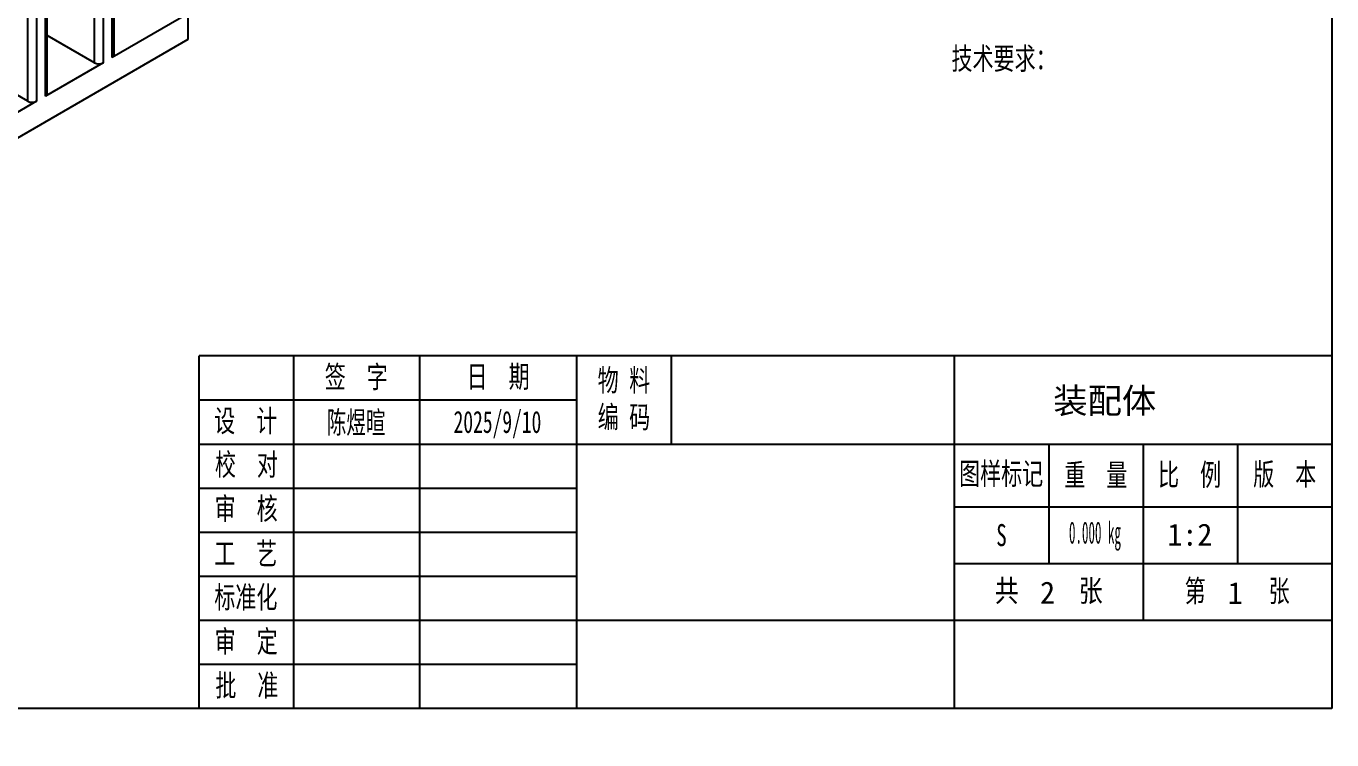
# Model space of a CAD drawing. Header units: millimetres. Extents: x 0 to 415, y 0 to 292.
# Drawn here: x 207.5 to 415, y 0 to 113.4 of the extents above; entities that cross this region are included whole.
import ezdxf
from ezdxf import colors
from ezdxf.entities.mleader import LeaderData, LeaderLine
from ezdxf.math import Vec2, Vec3

# ---------------------------------------------------------------- set-up
doc = ezdxf.new("R2010")
doc.units = ezdxf.units.MM
for name, color, linetype in [('Default', 7, 'Continuous'), ('图框', 7, 'Continuous'), ('齿轮箱', 7, 'Continuous')]:
    doc.layers.add(name, color=color, linetype=linetype)
doc.styles.add('SEACAD_Arial', font='arial.ttf')

# ---------------------------------------------------------------- blocks, each defined once
blk = doc.blocks.new('SE1')
at = {"layer": '齿轮箱', "color": 7, "linetype": 'Continuous'}
for p, q in [((219.77, 126.92), (219.77, 107.57)), ((221.19, 108.39), (221.19, 127.74)), ((221.48, 108.8), (221.48, 127.91)), ((218.36, 107.57), (218.36, 126.11)), ((209.17, 120.8), (209.17, 101.45)), ((210.58, 102.27), (210.58, 121.62)), ((210.87, 102.68), (210.87, 121.78)), ((207.75, 101.45), (207.75, 119.98)), ((233.21, 115.33), (221.19, 108.39)), ((233.21, 115.33), (233.21, 111.25)), ((233.21, 111.25), (161.08, 69.61)), ((218.36, 107.57), (210.87, 111.9)), ((219.77, 107.57), (210.58, 102.27)), ((207.75, 101.45), (202.22, 104.64)), ((209.17, 101.45), (193.61, 92.47))]:
    blk.add_line(p, q, dxfattribs=at)
for centre, major_axis, start_param, end_param in [((220.48, 108.8), (-1, 0), 2.356194, 3.141593), ((219.07, 107.98), (1, 0), 3.926991, 5.497787), ((209.87, 102.68), (-1, 0), 2.356194, 3.141593), ((208.46, 101.86), (1, 0), 3.926991, 5.497787)]:
    blk.add_ellipse(centre, major_axis=major_axis, ratio=0.57735, start_param=start_param, end_param=end_param, dxfattribs=at)
blk = doc.blocks.new('_DOT')
at = {"color": 0}
blk.add_line((0, 0), (-1, 0), dxfattribs=at)
at = {"color": 0, "const_width": 0.333}
blk.add_lwpolyline([(-0.1665, 0, 1), (0.1665, 0, 1)], format="xyb", close=True, dxfattribs=at)

msp = doc.modelspace()

# ---------------------------------------------------------------- linework, layer by layer
at = {"layer": 'Default', "color": 7, "linetype": 'Continuous'}
for p, q in [((250, 61), (250, 5)), ((270, 61), (270, 5)), ((310, 61), (310, 47)), ((235, 54), (295, 54)), ((235, 47), (415, 47)), ((385, 47), (385, 19)), ((235, 40), (295, 40)), ((355, 28), (415, 28))]:
    msp.add_line(p, q, dxfattribs=at)
at = {"layer": '图框', "color": 7, "linetype": 'Continuous'}
for p, q in [((415, 292), (415, 5)), ((415, 61), (235, 61)), ((235, 5), (235, 61)), ((295, 5), (295, 61)), ((355, 61), (355, 5)), ((235, 5), (235, 54)), ((355, 47), (415, 47)), ((370, 47), (370, 28)), ((400, 47), (400, 28)), ((355, 37), (415, 37)), ((235, 33), (295, 33)), ((235, 26), (295, 26)), ((235, 19), (415, 19)), ((235, 12), (295, 12)), ((415, 5), (25, 5))]:
    msp.add_line(p, q, dxfattribs=at)

# ---------------------------------------------------------------- block references
at = {"layer": 'Default'}
msp.add_blockref('SE1', (0, 0), dxfattribs=at)

# ---------------------------------------------------------------- texts
at = {"layer": 'Default', "insert": (354.55, 109.99), "char_height": 3.5, "width": 19.563, "attachment_point": 1, "style": 'SEACAD_Arial'}
msp.add_mtext('{\\f宋体|b0||i0||c0|p34;\\C7;\\H3.5;\\W0.7;技术要求：}', dxfattribs=at)
at = {"layer": '图框', "char_height": 3.5, "attachment_point": 5, "style": 'SEACAD_Arial'}
for s, insert, width in [('{\\f宋体|b0||i0||c0|p34;\\C7;\\H3.5;\\W0.7;签  字}', (259.97, 57.48), 19.9669), ('{\\f宋体|b0||i0||c0|p34;\\C7;\\H3.5;\\W0.7;日  期}', (282.5, 57.51), 25.047), ('{\\f宋体|b0||i0||c0|p34;\\C7;\\H3.5;\\W0.7;物 料\\P}{\\f宋体|b0||i0||c0|p34;\\C7;\\H3.5;\\W0.7;编 码\\P}', (302.5, 54.03), 14.9705), ('{\\f宋体|b0||i0||c0|p34;\\C7;\\H3.5;\\W0.7;设  计}', (242.4, 50.49), 14.8512), ('{\\f宋体|b0||i0||c0|p34;\\C7;\\H3.5;\\W0.7;校  对}', (242.51, 43.56), 14.8955), ('{\\f宋体|b0||i0||c0|p34;\\C7;\\H3.5;\\W0.7;图样标记}', (362.44, 42.09), 14.8301), ('{\\f宋体|b0||i0||c0|p34;\\C7;\\H3.5;\\W0.7;重  量}', (377.5, 41.97), 14.9096), ('{\\f宋体|b0||i0||c0|p34;\\C7;\\H3.5;\\W0.7;比  例}', (392.39, 41.94), 14.9537), ('{\\f宋体|b0||i0||c0|p34;\\C7;\\H3.5;\\W0.7;版  本}', (407.5, 42), 15.0267), ('{\\f宋体|b0||i0||c0|p34;\\C7;\\H3.5;\\W0.7;审  核}', (242.47, 36.56), 14.9742), ('{\\f宋体|b0||i0||c0|p34;\\C7;\\H3.5;\\W0.7;S}', (362.5, 32.5), 14.9993), ('{\\f宋体|b0||i0||c0|p34;\\C7;\\H3.5;\\W0.7;工  艺}', (242.4, 29.47), 14.8512), ('{\\f宋体|b0||i0||c0|p34;\\C7;\\H3.5;\\W0.7;标准化}', (242.42, 22.48), 14.8165), ('{\\f宋体|b0||i0||c0|p34;\\C7;\\H3.5;\\W0.8;共     张}', (370, 23.5), 29.9997), ('{\\f宋体|b0||i0||c0|p34;\\C7;\\H3.5;\\W0.7;第      张}', (399.95, 23.47), 29.9038), ('{\\f宋体|b0||i0||c0|p34;\\C7;\\H3.5;\\W0.7;审  定}', (242.48, 15.44), 14.9395), ('{\\f宋体|b0||i0||c0|p34;\\C7;\\H3.5;\\W0.7;批  准}', (242.58, 8.47), 14.9364)]:
    msp.add_mtext(s, dxfattribs=dict(at, insert=insert, width=width))

# ---------------------------------------------------------------- leaders
at = {"layer": '图框', "color": 7, "linetype": 'Continuous'}
ml = msp.add_multileader_mtext('Standard', dxfattribs=at)
ml.set_content('{\\pxsm0.9;\\f宋体|b0||i0||c0|p34;\\W1.;装配体\\P}', color=7)
ml.set_leader_properties()
ml.set_arrow_properties(name='DOT')
ml.build(insert=Vec2(0, 0))
ml.multileader.update_dxf_attribs({"leader_type": 0, "dogleg_length": 0})
ctx = ml.context
ctx.base_point, ctx.landing_gap_size = Vec3(368.56, 53.6), 1.4
ctx.text_align_type = 1
notes = []
notes.append((ctx, [(0, (0, 0, 0), (0, 0), (1, 0), 1, [])]))
ctx.mtext.insert, ctx.mtext.alignment = Vec3(378.91, 55.88), 2
ml = msp.add_multileader_mtext('Standard', dxfattribs=at)
ml.set_content('{\\pxsm0.9;\\f宋体|b0||i0||c0|p34;\\W0.6507936508;陈煜暄\\P}', color=7)
ml.set_leader_properties()
ml.set_arrow_properties(name='DOT')
ml.build(insert=Vec2(0, 0))
ml.multileader.update_dxf_attribs({"leader_type": 0, "dogleg_length": 0, "arrow_head_size": 3.5})
ctx = ml.context
ctx.base_point, ctx.char_height, ctx.arrow_head_size, ctx.landing_gap_size = Vec3(253.27, 50.16), 3.5, 3.5, 1.23
ctx.text_align_type = 1
notes.append((ctx, [(0, (0, 0, 0), (0, 0), (1, 0), 1, [])]))
ctx.mtext.insert, ctx.mtext.alignment = Vec3(259.94, 52.18), 2
ml = msp.add_multileader_mtext('Standard', dxfattribs=at)
ml.set_content('{\\pxsm0.9;\\f宋体|b0||i0||c0|p34;\\W0.6507936508;2025/9/10\\P}', color=7)
ml.set_leader_properties()
ml.set_arrow_properties(name='DOT')
ml.build(insert=Vec2(0, 0))
ml.multileader.update_dxf_attribs({"leader_type": 0, "dogleg_length": 0, "arrow_head_size": 3.5})
ctx = ml.context
ctx.base_point, ctx.char_height, ctx.arrow_head_size, ctx.landing_gap_size = Vec3(273.23, 50.33), 3.5, 3.5, 1.23
ctx.text_align_type = 1
notes.append((ctx, [(0, (0, 0, 0), (0, 0), (1, 0), 1, [])]))
ctx.mtext.insert, ctx.mtext.alignment = Vec3(282.4, 52.26), 2
ml = msp.add_multileader_mtext('Standard', dxfattribs=at)
ml.set_content('{\\pxsm0.9;\\f宋体|b0||i0||c0|p34;\\W0.4338673331;0.000 kg\\P}', color=7)
ml.set_leader_properties()
ml.set_arrow_properties(name='DOT')
ml.build(insert=Vec2(0, 0))
ml.multileader.update_dxf_attribs({"leader_type": 0, "dogleg_length": 0, "arrow_head_size": 3.5})
ctx = ml.context
ctx.base_point, ctx.char_height, ctx.arrow_head_size, ctx.landing_gap_size = Vec3(371.1, 32.59), 3.5, 3.5, 1.23
ctx.text_align_type = 1
notes.append((ctx, [(0, (0, 0, 0), (0, 0), (1, 0), 1, [])]))
ctx.mtext.insert, ctx.mtext.alignment = Vec3(377.35, 34.68), 2
ml = msp.add_multileader_mtext('Standard', dxfattribs=at)
ml.set_content('{\\pxsm0.9;\\f宋体|b0||i0||c0|p34;\\W1.;1:2\\P}', color=7)
ml.set_leader_properties()
ml.set_arrow_properties(name='DOT')
ml.build(insert=Vec2(0, 0))
ml.multileader.update_dxf_attribs({"leader_type": 0, "dogleg_length": 0, "arrow_head_size": 3.5})
ctx = ml.context
ctx.base_point, ctx.char_height, ctx.arrow_head_size, ctx.landing_gap_size = Vec3(387.12, 32.61), 3.5, 3.5, 1.23
ctx.text_align_type = 1
notes.append((ctx, [(0, (0, 0, 0), (0, 0), (1, 0), 1, [])]))
ctx.mtext.insert, ctx.mtext.alignment = Vec3(392.43, 34.36), 2
ml = msp.add_multileader_mtext('Standard', dxfattribs=at)
ml.set_content('{\\pxsm0.9;\\f宋体|b0||i0||c0|p34;\\W1.;2\\P}', color=7)
ml.set_leader_properties()
ml.set_arrow_properties(name='DOT')
ml.build(insert=Vec2(0, 0))
ml.multileader.update_dxf_attribs({"leader_type": 0, "dogleg_length": 0, "arrow_head_size": 3.5})
ctx = ml.context
ctx.base_point, ctx.char_height, ctx.arrow_head_size, ctx.landing_gap_size = Vec3(367.07, 23.4), 3.5, 3.5, 1.23
ctx.text_align_type = 2
notes.append((ctx, [(0, (0, 0, 0), (0, 0), (1, 0), 1, [])]))
ctx.mtext.insert, ctx.mtext.alignment = Vec3(371.01, 25.15), 3
ml = msp.add_multileader_mtext('Standard', dxfattribs=at)
ml.set_content('{\\pxsm0.9;\\f宋体|b0||i0||c0|p34;\\W1.;1\\P}', color=7)
ml.set_leader_properties()
ml.set_arrow_properties(name='DOT')
ml.build(insert=Vec2(0, 0))
ml.multileader.update_dxf_attribs({"leader_type": 0, "dogleg_length": 0, "arrow_head_size": 3.5})
ctx = ml.context
ctx.base_point, ctx.char_height, ctx.arrow_head_size, ctx.landing_gap_size = Vec3(396.93, 23.33), 3.5, 3.5, 1.23
ctx.text_align_type = 1
notes.append((ctx, [(0, (0, 0, 0), (0, 0), (1, 0), 1, [])]))
ctx.mtext.insert, ctx.mtext.alignment = Vec3(399.64, 25.08), 2
for ctx, leaders in notes:
    for number, flags, end, landing, length, lines in leaders:
        leader = LeaderData()
        leader.index, (leader.has_last_leader_line, leader.has_dogleg_vector, leader.attachment_direction) = number, flags
        leader.last_leader_point, leader.dogleg_vector, leader.dogleg_length = Vec3(end), Vec3(landing), length
        for number, points, colour, breaks in lines:
            line = LeaderLine()
            line.index, line.vertices, line.color, line.breaks = number, Vec3.list(points), colors.encode_raw_color(colour), breaks
            leader.lines.append(line)
        ctx.leaders.append(leader)

doc.saveas('drawing.dxf')
